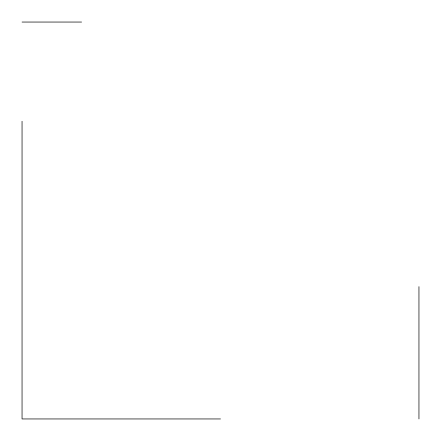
<?xml version="1.0" encoding="UTF-8"?>
<svg xmlns="http://www.w3.org/2000/svg" width="441" height="441" viewBox="0 0 441 441"><rect width="100%" height="100%" fill="white"/><g stroke="black" fill="none" stroke-linecap="round" stroke-linejoin="round"><path stroke-width="0.66" d="M22.05 22.05L81.585 22.05M220.5 418.95L22.05 418.95L22.05 121.275M418.95 286.65L418.95 418.95"/></g></svg>
